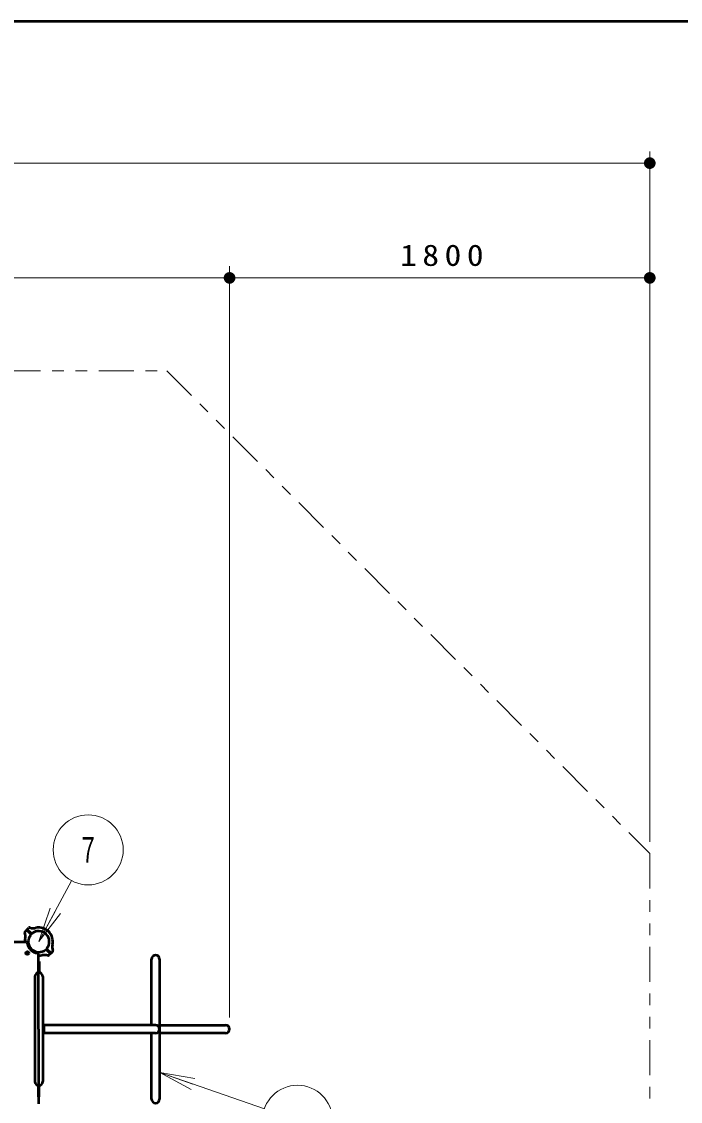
# Model space of a CAD drawing. Units: millimetres on the paper, scale 1:50. Extents: x -385 to 0, y -594 to 267.
# Drawn here: x -246.1 to -189.6, y 174.4 to 267 of the extents above; entities that cross this region are included whole.
import ezdxf
from ezdxf.enums import TextEntityAlignment as Align

# ---------------------------------------------------------------- set-up
doc = ezdxf.new("R2010")
doc.units = ezdxf.units.MM
doc.linetypes.add('USER3', pattern=[8, 3, -1, 1, -1, 1, -1])
doc.layers.add('LY_1', color=140, linetype='Continuous', lineweight=50)
doc.styles.add('ＭＳ ゴシック', font='')
doc.styles.get('ＭＳ ゴシック').set_extended_font_data('MS Gothic')

# ---------------------------------------------------------------- blocks, each defined once
blk = doc.blocks.new('filled_dot')
at = {"color": 0, "linetype": 'Continuous', "lineweight": -2, "const_width": 1.25}
blk.add_lwpolyline([(-0.625, 0, 1), (0.625, 0, 1)], format="xyb", close=True, dxfattribs=at)

msp = doc.modelspace()

# ---------------------------------------------------------------- linework, layer by layer
at = {"layer": 'LY_1', "color": 7}
msp.add_line((0, 267), (-385, 267), dxfattribs=at)
at = {"layer": 'LY_1', "color": 7, "lineweight": 13}
for p, q in [((-192.244, 196.692), (-192.244, 255.867)), ((-336.76, 254.867), (-192.244, 254.867)), ((-228.244, 181.64), (-228.244, 246.03)), ((-228.244, 181.64), (-228.244, 246.03)), ((-192.244, 196.692), (-192.244, 246.03)), ((-300.76, 245.03), (-228.244, 245.03)), ((-228.244, 245.03), (-192.244, 245.03)), ((-244.584, 188.14), (-241.776, 193.36)), ((-244.584, 188.14), (-243.603, 191.019)), ((-244.584, 188.14), (-243.163, 190.782)), ((-242.723, 190.545), (-244.584, 188.14)), ((-231.545, 175.46), (-234.215, 176.916)), ((-234.215, 176.916), (-231.217, 176.404)), ((-234.215, 176.916), (-231.381, 175.932)), ((-234.215, 176.916), (-225.264, 173.809))]:
    msp.add_line(p, q, dxfattribs=at)
at = {"layer": 'LY_1'}
for p, q in [((-245.659, 189.113), (-245.766, 188.998)), ((-245.268, 188.781), (-245.601, 189.114)), ((-245.225, 188.824), (-245.559, 189.157)), ((-245.558, 189.214), (-245.443, 189.322)), ((-243.889, 189.118), (-243.886, 189.12)), ((-243.606, 188.835), (-243.603, 188.837)), ((-252.084, 188.11), (-245.676, 188.11)), ((-244.614, 180.64), (-244.614, 187.047)), ((-243.942, 187.456), (-243.609, 187.122)), ((-243.9, 187.498), (-243.567, 187.165)), ((-243.61, 187.065), (-243.716, 186.966)), ((-243.509, 187.166), (-243.41, 187.272)), ((-244.616, 186.448), (-244.616, 185.478)), ((-244.552, 186.448), (-244.616, 186.448)), ((-244.552, 186.448), (-244.552, 185.478)), ((-234.924, 180.98), (-234.924, 186.64)), ((-234.244, 186.64), (-234.244, 180.64)), ((-244.924, 185.14), (-244.924, 176.14)), ((-244.244, 185.14), (-244.244, 176.14)), ((-244.614, 180.64), (-244.614, 174.232)), ((-244.144, 180.912), (-244.244, 180.912)), ((-244.144, 180.98), (-244.144, 180.3)), ((-234.584, 180.98), (-244.144, 180.98)), ((-234.244, 180.98), (-228.584, 180.98)), ((-234.244, 180.64), (-234.244, 174.64)), ((-244.144, 180.368), (-244.244, 180.368)), ((-234.584, 180.3), (-244.144, 180.3)), ((-234.924, 174.64), (-234.924, 180.3)), ((-228.584, 180.3), (-234.244, 180.3)), ((-244.616, 174.831), (-244.616, 175.801)), ((-244.552, 174.831), (-244.552, 175.801)), ((-244.552, 174.831), (-244.616, 174.831))]:
    msp.add_line(p, q, dxfattribs=at)
at = {"layer": 'LY_1', "color": 7, "linetype": 'USER3', "lineweight": 13}
msp.add_lwpolyline([(-233.63, 237.078), (-192.244, 195.692), (-192.244, 165.338), (-223.925, 134.078), (-223.925, 115.985), (-245.15, 94.76), (-298.018, 94.76), (-319.683, 116.425), (-319.683, 143.65), (-336.76, 160.957), (-336.76, 200.705), (-312.435, 225.03), (-283.485, 225.03), (-271.436, 237.078)], close=True, dxfattribs=at)
at = {"layer": 'LY_1', "color": 7, "lineweight": 13}
for centre in [(-240.356, 196.003), (-222.43, 172.825)]:
    msp.add_circle(centre, 3, dxfattribs=at)
at = {"layer": 'LY_1'}
msp.add_circle((-245.574, 187.15), 0.13, dxfattribs=at)
for centre, radius, start, end in [((-245.685, 188.939), 0.1, 137, 197.54116), ((-246.734, 188.607), 1, 347.72719, 17.54116), ((-245.629, 189.086), 0.04, 45, 137), ((-245.53, 189.185), 0.04, 133, 225), ((-245.383, 189.241), 0.1, 72.45884, 133), ((-245.051, 190.289), 1, 252.45884, 282.27281), ((-245.197, 188.852), 0.04, 225, 310.72934), ((-244.584, 188.14), 0.9, 45, 130.72934), ((-244.584, 188.14), 1.2, 45, 102.27281), ((-243.872, 189.106), 0.02, 53.62693, 135), ((-244.584, 188.14), 1.22, 45, 53.62693), ((-244.584, 188.14), 1.2, 347.72719, 45), ((-244.584, 188.14), 1.22, 36.37307, 45), ((-243.618, 188.851), 0.02, 315, 36.37307), ((-244.584, 188.14), 1.2, 167.72719, 181.43254), ((-245.676, 188.01), 0.1, 6.78718, 90), ((-244.584, 188.14), 1, 186.78718, 263.21282), ((-244.584, 188.14), 0.9, 139.27066, 225), ((-245.296, 188.753), 0.04, 319.27066, 45), ((-244.584, 188.14), 0.9, 319.27066, 45), ((-244.584, 188.14), 0.9, 225, 310.72934), ((-244.714, 187.047), 0.1, 0, 83.21282), ((-244.116, 185.99), 1, 72.45884, 102.27281), ((-243.97, 187.427), 0.04, 45, 130.72934), ((-243.871, 187.526), 0.04, 139.27066, 225), ((-243.637, 187.094), 0.04, 313, 45), ((-243.538, 187.193), 0.04, 225, 317), ((-242.434, 187.672), 1, 167.72719, 197.54116), ((-243.483, 187.341), 0.1, 317, 17.54116), ((-234.584, 186.64), 0.34, 0, 180), ((-244.584, 188.14), 1.2, 268.56746, 282.27281), ((-243.785, 187.039), 0.1, 252.45884, 313), ((-244.584, 185.14), 0.34, 0, 180), ((-234.584, 180.64), 0.34, 270, 90), ((-228.584, 180.64), 0.34, 270, 90), ((-244.584, 176.14), 0.34, 180, 0), ((-234.584, 174.64), 0.34, 180, 0)]:
    msp.add_arc(centre, radius, start, end, dxfattribs=at)

# ---------------------------------------------------------------- block references
at = {"layer": 'LY_1', "color": 7, "lineweight": 13, "xscale": 0.4, "yscale": 0.4, "rotation": 180}
for p in [(-192.244, 254.867), (-228.244, 245.03), (-192.244, 245.03)]:
    msp.add_blockref('filled_dot', p, dxfattribs=at)
at = {"layer": 'LY_1', "color": 7, "lineweight": 13, "xscale": 0.4, "yscale": 0.4}
msp.add_blockref('filled_dot', (-228.244, 245.03), dxfattribs=at)

# ---------------------------------------------------------------- texts
at = {"layer": 'LY_1', "color": 7, "style": 'ＭＳ ゴシック', "width": 0.6}
msp.add_text('７', height=2.199, dxfattribs=at).set_placement((-240.356, 196.003), align=Align.MIDDLE_CENTER)
at = {"layer": 'LY_1', "color": 7, "insert": (-209.823, 246.03), "char_height": 1.833, "attachment_point": 8, "style": 'ＭＳ ゴシック'}
msp.add_mtext('\\T1.33;\\W1.15;1800', dxfattribs=at)

doc.saveas('drawing.dxf')
